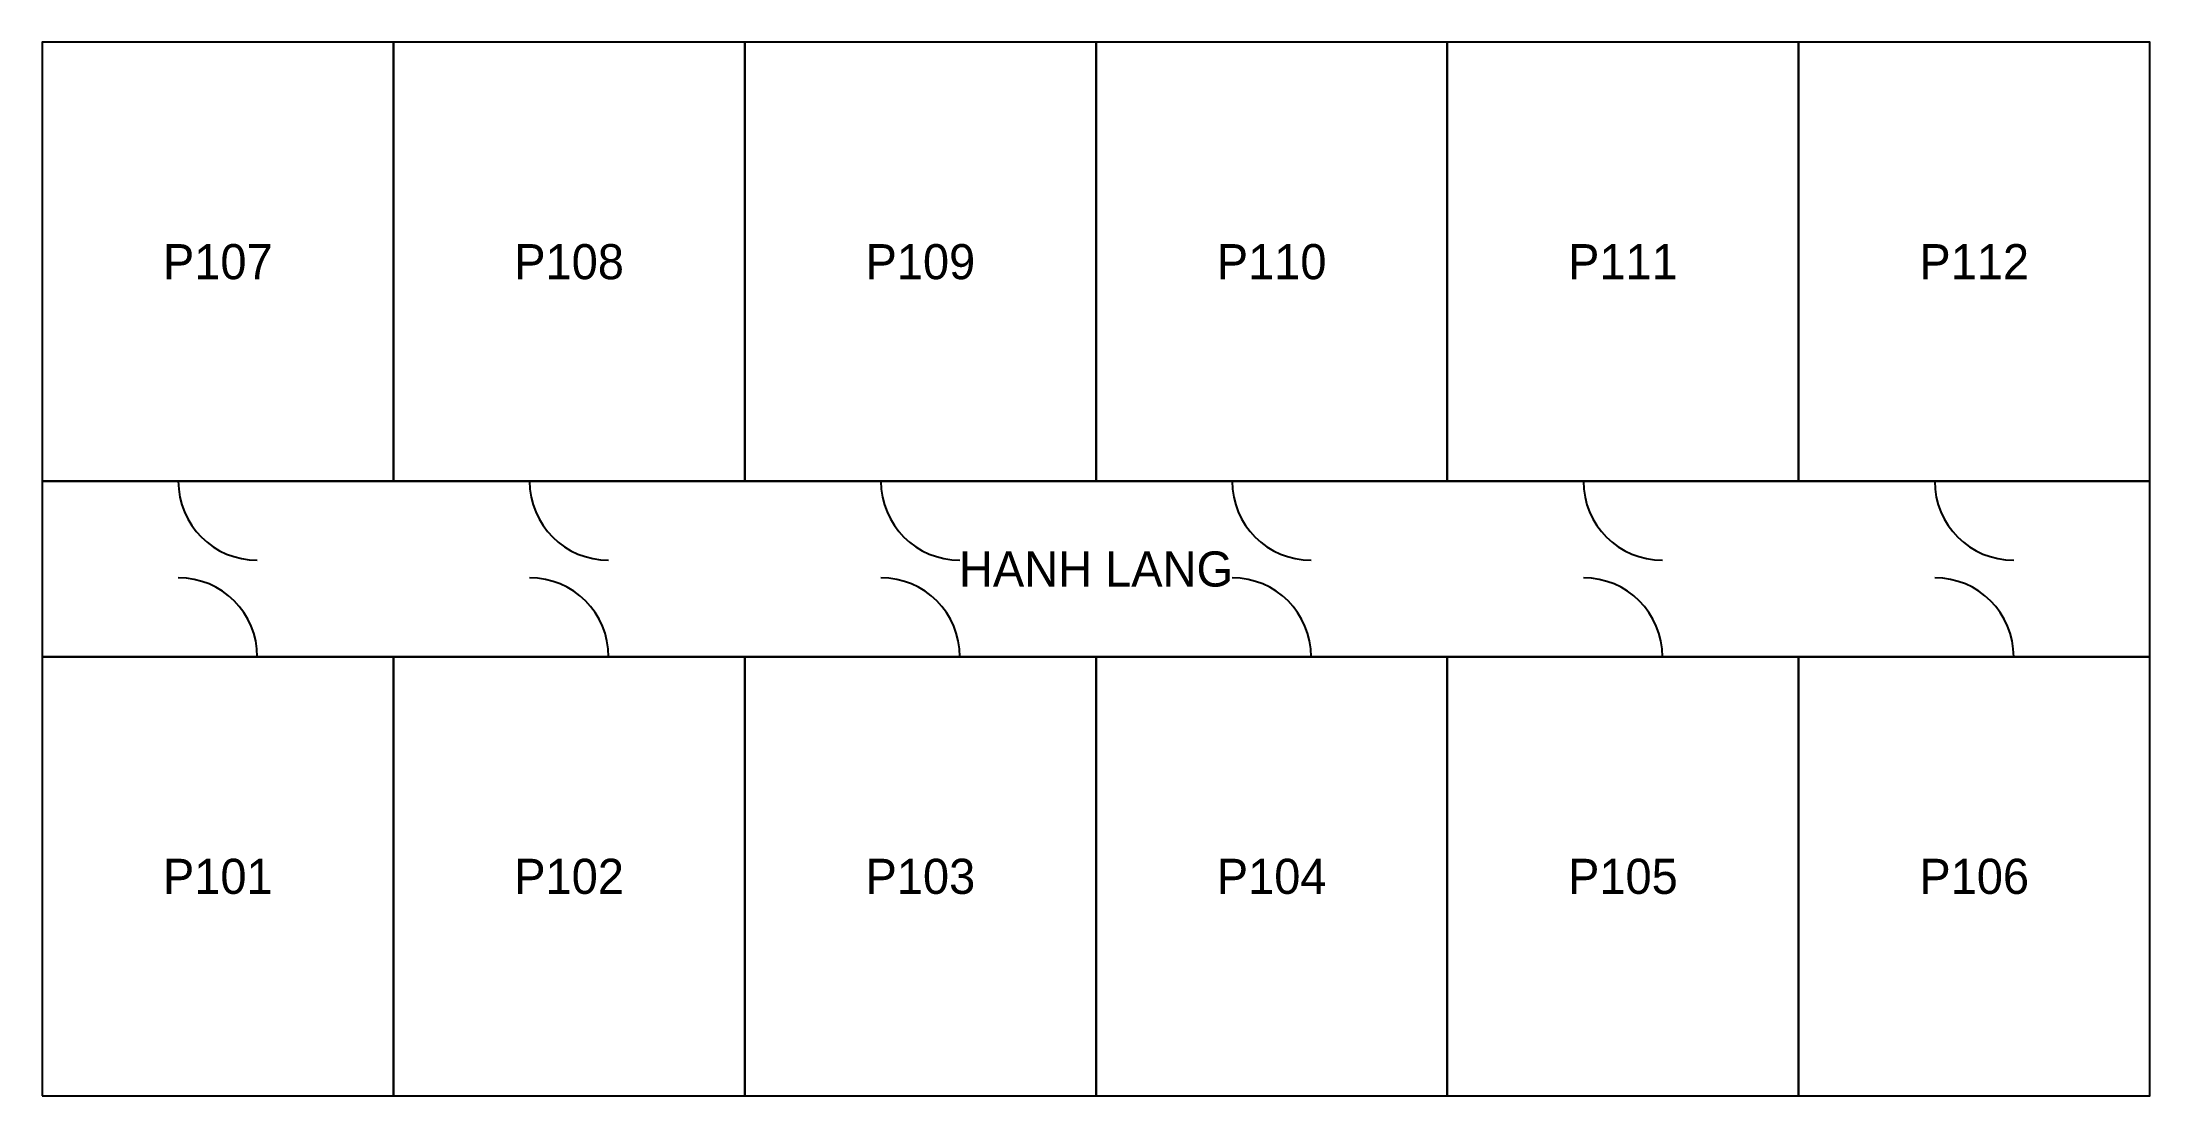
# Model space of a CAD drawing. Header units: metres. Extents: x 0 to 24, y 0 to 12.
import ezdxf
from ezdxf.enums import TextEntityAlignment as Align

# ---------------------------------------------------------------- set-up
doc = ezdxf.new("R2010")
doc.units = ezdxf.units.M
for name, color, linetype in [('A-AREA', 5, 'Continuous'), ('A-AREA-IDEN', 2, 'Continuous'), ('A-DOOR', 3, 'Continuous'), ('A-WALL', 7, 'Continuous')]:
    doc.layers.add(name, color=color, linetype=linetype)

# ---------------------------------------------------------------- blocks, each defined once
blk = doc.blocks.new('DOOR')
blk.add_line((-0.45, 0), (0.45, 0))
blk.add_arc((-0.45, 0), 0.9, 0, 90)

msp = doc.modelspace()

# ---------------------------------------------------------------- linework, layer by layer
at = {"layer": 'A-AREA'}
for points in [[(0, 7), (4, 7), (4, 12), (0, 12)], [(4, 7), (8, 7), (8, 12), (4, 12)], [(8, 7), (12, 7), (12, 12), (8, 12)], [(12, 7), (16, 7), (16, 12), (12, 12)], [(16, 7), (20, 7), (20, 12), (16, 12)], [(20, 7), (24, 7), (24, 12), (20, 12)], [(0, 5), (24, 5), (24, 7), (0, 7)], [(0, 0), (4, 0), (4, 5), (0, 5)], [(4, 0), (8, 0), (8, 5), (4, 5)], [(8, 0), (12, 0), (12, 5), (8, 5)], [(12, 0), (16, 0), (16, 5), (12, 5)], [(16, 0), (20, 0), (20, 5), (16, 5)], [(20, 0), (24, 0), (24, 5), (20, 5)]]:
    msp.add_lwpolyline(points, close=True, dxfattribs=at)
at = {"layer": 'A-WALL'}
for p, q in [((4, 7), (4, 12)), ((8, 7), (8, 12)), ((12, 7), (12, 12)), ((16, 7), (16, 12)), ((20, 7), (20, 12)), ((0, 7), (24, 7)), ((0, 5), (24, 5)), ((4, 0), (4, 5)), ((8, 0), (8, 5)), ((12, 0), (12, 5)), ((16, 0), (16, 5)), ((20, 0), (20, 5))]:
    msp.add_line(p, q, dxfattribs=at)
msp.add_lwpolyline([(0, 0), (24, 0), (24, 12), (0, 12)], close=True, dxfattribs=at)

# ---------------------------------------------------------------- block references
at = {"layer": 'A-DOOR', "rotation": 180}
for p in [(2, 7), (6, 7), (10, 7), (14, 7), (18, 7), (22, 7)]:
    msp.add_blockref('DOOR', p, dxfattribs=at)
at = {"layer": 'A-DOOR'}
for p in [(2, 5), (6, 5), (10, 5), (14, 5), (18, 5), (22, 5)]:
    msp.add_blockref('DOOR', p, dxfattribs=at)

# ---------------------------------------------------------------- texts
at = {"layer": 'A-AREA-IDEN'}
for s, p in [('P107', (2, 9.5)), ('P108', (6, 9.5)), ('P109', (10, 9.5)), ('P110', (14, 9.5)), ('P111', (18, 9.5)), ('P112', (22, 9.5)), ('HANH LANG', (12, 6)), ('P101', (2, 2.5)), ('P102', (6, 2.5)), ('P103', (10, 2.5)), ('P104', (14, 2.5)), ('P105', (18, 2.5)), ('P106', (22, 2.5))]:
    msp.add_text(s, height=0.4, dxfattribs=at).set_placement(p, align=Align.MIDDLE_CENTER)

doc.saveas('drawing.dxf')
